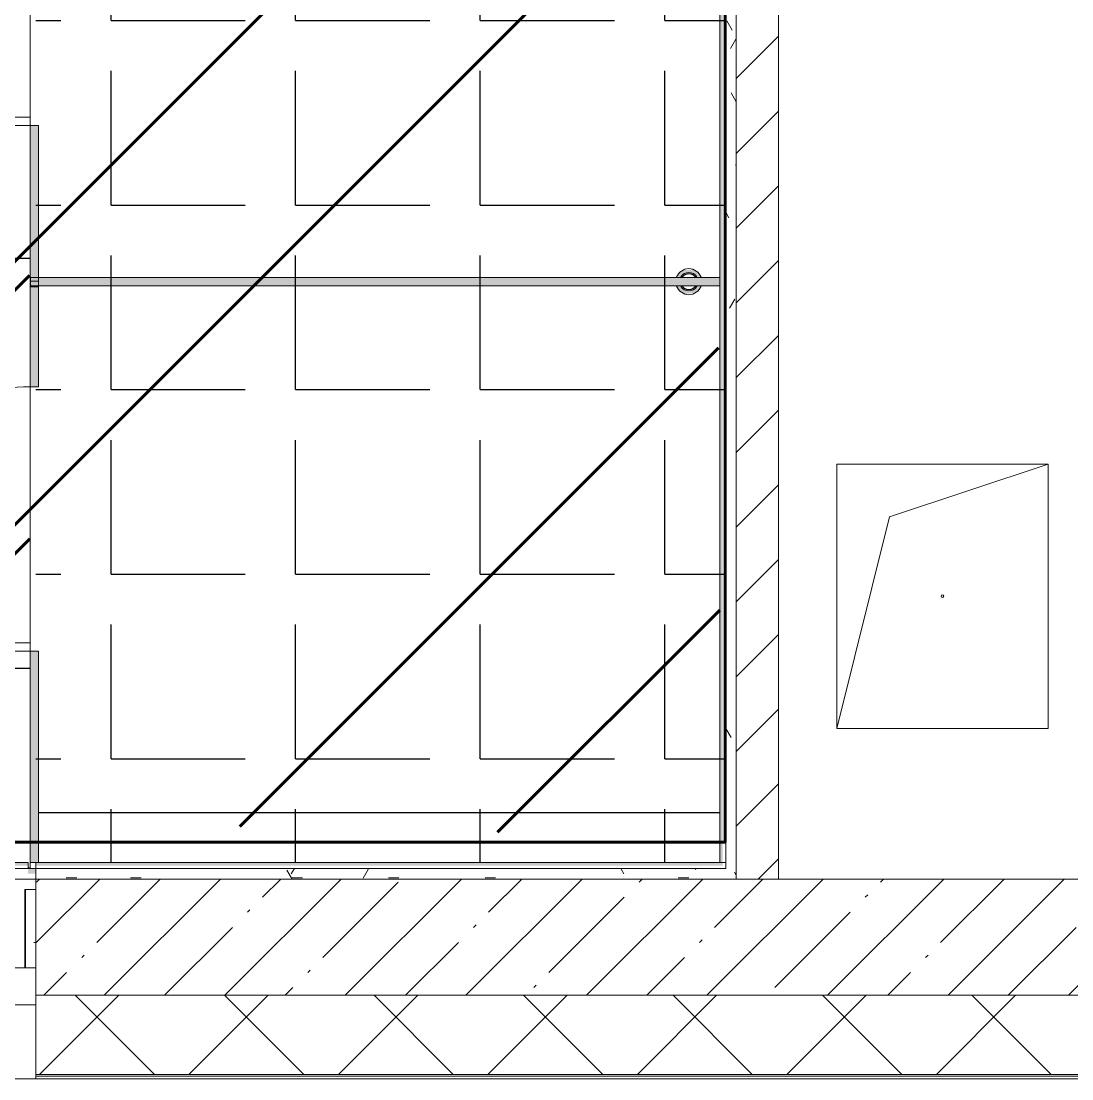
# Model space of a CAD drawing. Header units: millimetres. Extents: x -164500 to 426394, y -23753 to 102118.
# Drawn here: x 215804 to 217792, y -259 to 1742 of the extents above; entities that cross this region are included whole.
import ezdxf

# ---------------------------------------------------------------- set-up
doc = ezdxf.new("R2010")
doc.units = ezdxf.units.MM
doc.layers.add('1.2.1) плитка КР3', color=140, linetype='Continuous')
doc.layers.add('1.4) Пл КР4', color=125, linetype='Continuous')
for name, color, linetype, lineweight in [('196 1-3 этаж гидро изол', 6, 'Continuous', 60), ('A-FLOR', 7, 'Continuous', 9), ('A-GENM', 7, 'Continuous', 9), ('A-GENM-1', 7, 'Continuous', 20), ('A-GLAZ', 7, 'Continuous', 9), ('A-GLAZ-1', 7, 'Continuous', 5), ('A-WALL', 7, 'Continuous', 5), ('I-WALL', 7, 'Continuous', 5)]:
    doc.layers.add(name, color=color, linetype=linetype, lineweight=lineweight)
doc.layers.add('A-AREA-PATT-2', color=7, linetype='Continuous', lineweight=5, true_color=0xcde0ef, transparency=1)
for name, color, linetype, lineweight, true_color in [('A-DOOR-1', 7, 'Continuous', 5, 0xc0c0c0), ('A-WALL-1', 9, 'Continuous', 5, 0x808080), ('A-WALL-FNSH-1', 9, 'Continuous', 5, 0x808080)]:
    doc.layers.add(name, color=color, linetype=linetype, lineweight=lineweight, true_color=true_color)
pattern_1 = [(0, (148772.123, -0.94), (243.84, 60.96), [20.117, -162.763, 20.117, -162.763, -975.36]), (0, (148772.123, -0.94), (243.84, 60.96), [-365.76, 20.117, -345.643, 20.117, -162.763, -426.72]), (0, (148772.123, -0.94), (243.84, 60.96), [-914.4, 20.117, -101.803, 20.117, -284.683]), (120, (148863.563, 29.54), (-174.71291, 180.691634), [20.117, -162.763, 20.117, -162.763, -975.36]), (120, (148863.563, 29.54), (-174.71291, 180.691634), [-365.76, 20.117, -345.643, 20.117, -162.763, -426.72]), (120, (148863.563, 29.54), (-174.71291, 180.691634), [-914.4, 20.117, -101.803, 20.117, -284.683]), (240, (148894.043, 151.46), (-69.12709, -241.651634), [20.117, -162.763, 20.117, -162.763, -975.36]), (240, (148894.043, 151.46), (-69.12709, -241.651634), [-365.76, 20.117, -345.643, 20.117, -162.763, -426.72]), (240, (148894.043, 151.46), (-69.12709, -241.651634), [-914.4, 20.117, -101.803, 20.117, -284.683])]

# ---------------------------------------------------------------- blocks, each defined once
blk = doc.blocks.new('120_Окно_СКБ_1Ст - 120_Окно_СКБ_1Ст 900х2500_h_-22445987-Объем проектирования 2 этажа')
at = {"layer": 'A-GLAZ'}
for p, q in [((-450, -127), (-450, -57)), ((-450, -57), (-380, -57)), ((-380, -57), (-380, -127)), ((380, -127), (380, -57)), ((380, -57), (450, -57)), ((450, -57), (450, -127)), ((380, -87), (-380, -87)), ((-380, -87), (-380, -127)), ((-330, -137), (-330, -87)), ((330, -137), (330, -87)), ((380, -127), (380, -87)), ((-380, -127), (-450, -127)), ((-380, -127), (-400, -127)), ((-400, -127), (-400, -137)), ((-400, -137), (400, -137)), ((400, -137), (-400, -137)), ((450, -127), (380, -127)), ((400, -127), (380, -127)), ((400, -137), (400, -127))]:
    blk.add_line(p, q, dxfattribs=at)
at = {"layer": 'A-GLAZ-1'}
for p, q in [((450, -57), (-450, -57)), ((-330, -107), (330, -107)), ((330, -117), (-330, -117)), ((-430, -127), (-400, -127)), ((400, -127), (430, -127))]:
    blk.add_line(p, q, dxfattribs=at)
blk = doc.blocks.new('GM_Отверстие прямоугольное _в плите_ - Отверстие-21609437-Объем проектирования 2 этажа')
at = {"layer": 'A-GENM'}
for p, q in [((-200, -250), (-200, 250)), ((-200, 250), (200, 250)), ((200, 250), (-200, 250)), ((-200, 250), (-200, -250)), ((-100, 150), (200, 250)), ((200, 250), (200, -250)), ((200, -250), (200, 250)), ((-200, -250), (-100, 150)), ((200, -250), (-200, -250)), ((-200, -250), (200, -250))]:
    blk.add_line(p, q, dxfattribs=at)
for start, end in [(360, 180), (180, 360)]:
    blk.add_arc((0, 0), 2.5, start, end, dxfattribs=at)
blk = doc.blocks.new('131_Сантехническая перегородка_Дверь - СД-1-30819167-Объем проектирования 2 этажа')
at = {"layer": 'A-GENM'}
for points in [[(0, 7.5), (2, 7.5), (18, 7.5), (18, -8), (305.2, -8), (305.2, 8), (0, 8)], [(805.2, 8), (805.2, -8), (1109, -8), (1109, 8)]]:
    blk.add_hatch(color=256, dxfattribs=at).paths.add_polyline_path(points)
at = {"layer": 'A-DOOR-1'}
for p, q in [((321.2, 508), (305.2, 508)), ((305.2, 8), (305.2, 508)), ((321.2, 8), (321.2, 508)), ((321.2, 8), (305.2, 8))]:
    blk.add_line(p, q, dxfattribs=at)
blk.add_arc((305.2, 8), 500, 360, 90, dxfattribs=at)
at = {"layer": 'A-GENM-1'}
for p, q in [((305.2, 8), (0, 8)), ((0, 8), (0, -8)), ((305.2, -8), (305.2, 8)), ((1110.4, 8), (805.2, 8)), ((805.2, 8), (805.2, -8)), ((1110.4, -8), (1110.4, 8)), ((0, -8), (305.2, -8)), ((805.2, -8), (1110.4, -8))]:
    blk.add_line(p, q, dxfattribs=at)
blk = doc.blocks.new('131_Сантехническая перегородка_Дверь_сдвиг_ - СД-1-30823593-Объем проектирования 2 этажа')
at = {"layer": 'A-GENM'}
for points in [[(0, -3), (0, -8), (400, -8), (400, 8), (0, 8)], [(900, 8), (900, -8), (1089, -8), (1089, 8)]]:
    blk.add_hatch(color=256, dxfattribs=at).paths.add_polyline_path(points)
at = {"layer": 'A-DOOR-1'}
for p, q in [((416, 508), (400, 508)), ((400, 8), (400, 508)), ((416, 8), (416, 508)), ((416, 8), (400, 8))]:
    blk.add_line(p, q, dxfattribs=at)
blk.add_arc((400, 8), 500, 360, 90, dxfattribs=at)
at = {"layer": 'A-GENM-1'}
for p, q in [((400, 8), (0, 8)), ((0, 8), (0, -8)), ((400, -8), (400, 8)), ((1100, 8), (900, 8)), ((900, 8), (900, -8)), ((1100, -8), (1100, 8)), ((0, -8), (400, -8)), ((900, -8), (1100, -8))]:
    blk.add_line(p, q, dxfattribs=at)
blk = doc.blocks.new('131_Сантехническая перегородка - СП-4-29831414-Объем проектирования 2 этажа')
at = {"layer": 'A-GENM'}
blk.add_hatch(color=256, dxfattribs=at).paths.add_polyline_path([(1053.1, 8), (25.5, 8), (25.5, -8), (1330, -8), (1330, 8)])
at = {"layer": 'A-GENM', "flags": 128}
for points in [[(97, 8), (96.7, 8.5), (96.3, 9), (95.9, 9.5), (95.5, 9.9), (95.1, 10.4), (94.7, 10.8), (94.3, 11.2), (93.8, 11.6), (93.3, 12), (92.9, 12.3), (92.4, 12.7), (91.8, 13), (91.3, 13.3), (90.8, 13.6), (90.2, 13.8), (89.7, 14), (89.1, 14.3), (88.5, 14.4), (88, 14.6), (87.4, 14.7), (86.8, 14.9), (86.2, 14.9), (85.6, 15), (85, 15.1), (84.4, 15.1), (83.8, 15.1), (83.2, 15), (82.6, 15), (82, 14.9), (81.4, 14.8), (80.8, 14.7), (80.2, 14.5), (79.6, 14.4), (79.1, 14.2), (78.5, 13.9), (77.9, 13.7), (77.4, 13.4), (76.9, 13.2), (76.4, 12.9), (75.8, 12.5), (75.3, 12.2), (74.9, 11.8), (74.4, 11.4), (74, 11), (73.5, 10.6), (73.1, 10.2), (72.7, 9.7), (72.3, 9.3), (72, 8.8), (71.6, 8.3), (71.4, 8)], [(71.4, -8), (71.8, -8.5), (72.1, -9), (72.5, -9.5), (72.9, -9.9), (73.3, -10.4), (73.7, -10.8), (74.1, -11.2), (74.6, -11.6), (75.1, -12), (75.6, -12.3), (76.1, -12.7), (76.6, -13), (77.1, -13.3), (77.6, -13.6), (78.2, -13.8), (78.7, -14), (79.3, -14.3), (79.9, -14.4), (80.5, -14.6), (81.1, -14.7), (81.6, -14.9), (82.2, -14.9), (82.8, -15), (83.4, -15.1), (84, -15.1), (84.6, -15.1), (85.2, -15), (85.8, -15), (86.4, -14.9), (87, -14.8), (87.6, -14.7), (88.2, -14.5), (88.8, -14.4), (89.4, -14.2), (89.9, -13.9), (90.5, -13.7), (91, -13.4), (91.6, -13.2), (92.1, -12.9), (92.6, -12.5), (93.1, -12.2), (93.6, -11.8), (94, -11.4), (94.5, -11), (94.9, -10.6), (95.3, -10.2), (95.7, -9.7), (96.1, -9.3), (96.5, -8.8), (96.8, -8.3), (97, -8)]]:
    blk.add_lwpolyline(points, dxfattribs=at)
at = {"layer": 'A-GENM'}
for radius, start, end in [(24.6, 19.9113, 160.0887), (17.6, 28.9731, 151.0269), (15.1, 33.7811, 146.2189), (24.6, 199.9113, 340.0887), (17.6, 208.9731, 331.0269), (15.1, 213.7811, 326.2189)]:
    blk.add_arc((84.2, 0), radius, start, end, dxfattribs=at)
at = {"layer": 'A-GENM-1'}
for p, q in [((1330, 8), (25.5, 8)), ((25.5, 8), (25.5, -8)), ((1330, -8), (1330, 8)), ((25.5, -8), (1330, -8))]:
    blk.add_line(p, q, dxfattribs=at)

msp = doc.modelspace()

# ---------------------------------------------------------------- hatches: boundary and pattern name
at = {"layer": '1.2.1) плитка КР3'}
h = msp.add_hatch(dxfattribs=at)
h.set_pattern_fill('ANGLE', color=256, scale=111)
h.set_pattern_definition([(0, (205553.1, 26879), (0, 775.335), [563.88, -211.455]), (90, (205553.1, 26879), (-775.335, 5e-14), [563.88, -211.455])])
h.paths.add_polyline_path([(215831.123, 7670.455), (215631.123, 7670.455), (214712.123, 7678.886), (214712.123, 7390.455), (214432.123, 7390.455), (214432.123, 547.955), (214942.123, 547.955), (214942.123, 173.624), (215820.123, 173.624), (215820.123, 572.455), (215820.897, 1072.455), (215820.123, 1072.455), (215820.123, 1272.455), (215820.123, 1566.639), (215821.023, 2066.639), (215820.123, 2066.639), (215820.123, 2371.824), (215820.123, 2810.455), (215821.252, 3310.455), (215820.123, 3310.455), (215820.123, 3761.455), (215831.123, 3761.455)])
at = {"layer": '1.4) Пл КР4'}
h = msp.add_hatch(dxfattribs=at)
h.set_pattern_fill('ANGLE', color=256, scale=50)
h.set_pattern_definition([(0, (65097.84, 26889.06), (0, 349.25), [254, -95.25]), (90, (65097.84, 26889.06), (-349.25, 2e-14), [254, -95.25])])
h.paths.add_polyline_path([(217137.123, 3749.059), (215832.123, 3749.059), (215832.123, 150.059), (217137.123, 150.059)])
at = {"layer": '196 1-3 этаж гидро изол'}
h = msp.add_hatch(dxfattribs=at)
h.set_pattern_fill('ANSI32', color=256, scale=111)
h.set_pattern_definition([(45, (205553.1, 26879), (-747.606, 747.606), []), (45, (206051.5, 26879), (-747.606, 747.606), [])])
h.paths.add_polyline_path([(215831.123, 7670.455), (215631.123, 7670.455), (214712.123, 7678.886), (214712.123, 7390.455), (214432.123, 7390.455), (214432.123, 547.955), (214942.123, 547.955), (214942.123, 173.624), (215820.123, 173.624), (215820.123, 572.455), (215820.897, 1072.455), (215820.123, 1072.455), (215820.123, 1272.455), (215820.123, 1566.639), (215821.023, 2066.639), (215820.123, 2066.639), (215820.123, 2371.824), (215820.123, 2810.455), (215821.252, 3310.455), (215820.123, 3310.455), (215820.123, 3761.455), (215831.123, 3761.455)])
h = msp.add_hatch(dxfattribs=at)
h.set_pattern_fill('ANSI32', color=256, scale=111)
h.set_pattern_definition([(45, (212341.8, 3818.1), (-747.6, 747.6), []), (45, (212840.2, 3818.1), (-747.6, 747.6), [])])
h.paths.add_polyline_path([(217110.825, 3807.115), (215732.825, 3807.115), (215732.825, 229.115), (217127.825, 198.115)])
at = {"layer": 'A-AREA-PATT-2'}
h = msp.add_hatch(color=256, dxfattribs=at)
h.paths.add_polyline_path([(215817.123, 129.059), (215832.123, 129.059), (215832.123, 139.059), (215817.123, 139.059)])
h.paths.add_polyline_path([(217131.623, 144.559), (217131.623, 3733.559), (215826.623, 3733.559), (215826.623, 7648.059), (215821.123, 7648.059), (215821.123, 4464.059), (215672.123, 4464.059), (215672.123, 4264.059), (215821.123, 4264.059), (215821.123, 3728.059), (217126.123, 3728.059), (217126.123, 150.059), (215832.123, 150.059), (215832.123, 144.559), (217126.123, 144.559)])
h.paths.add_polyline_path([(215737.134, 144.559), (215817.123, 144.559), (215817.123, 150.059), (214943.123, 150.059), (214940.852, 526.559), (214433.123, 526.559), (214433.123, 7368.059), (214713.123, 7368.059), (214713.123, 7648.059), (214727.123, 7648.059), (214727.123, 7653.559), (214707.623, 7653.559), (214707.623, 7373.559), (214427.623, 7373.559), (214427.623, 521.059), (214937.623, 521.059), (214937.623, 144.559), (215690.803, 144.559)])
h.paths.add_polyline_path([(217059.826, 1225.655), (217078.087, 1227.873), (217087.339, 1234.594), (217087.339, 1241.059), (217078.851, 1240.244), (217076.214, 1237.626), (217067.431, 1233.988), (217045.422, 1241.059), (217047.522, 1234.594), (217057.206, 1227.559)])
h.paths.add_polyline_path([(217048.566, 1257.059), (217056.011, 1257.873), (217058.647, 1260.492), (217067.431, 1264.13), (217089.439, 1257.059), (217087.339, 1263.523), (217075.035, 1272.462), (217056.774, 1270.244), (217047.522, 1263.523), (217047.522, 1257.059)])
h.paths.add_polyline_path([(217076.477, 2325.655), (217088.781, 2334.594), (217088.781, 2341.059), (217080.63, 2341.059), (217077.656, 2337.626), (217068.873, 2333.988), (217046.864, 2341.059), (217048.965, 2334.594), (217061.269, 2325.655), (217068.873, 2325.655)])
h.paths.add_polyline_path([(217046.864, 2357.059), (217057.453, 2357.873), (217060.09, 2360.492), (217068.873, 2364.13), (217090.881, 2357.059), (217088.781, 2363.523), (217076.477, 2372.462), (217058.216, 2370.244), (217048.965, 2363.523)])
at = {"layer": 'A-WALL'}
h = msp.add_hatch(dxfattribs=at)
h.set_pattern_fill('FP_24', color=256, style=0, pattern_type=2)
h.set_pattern_definition([(45, (148772.12, -0.94), (-141.42136, 141.42136), []), (135, (148772.12, -0.94), (-141.42136, -141.42136), [])])
h.paths.add_polyline_path([(224252.123, -250.941), (224472.123, -250.941), (224472.123, -100.941), (220332.123, -100.941), (220332.123, -250.941), (224048.58, -250.941)])
h.paths.add_polyline_path([(216098.502, -250.941), (219432.123, -250.941), (219432.123, -100.941), (215832.123, -100.941), (215832.123, -250.941)])
h.paths.add_polyline_path([(214182.123, -250.941), (214932.123, -250.941), (214932.123, -100.941), (213932.123, -100.941), (213932.123, -250.941)])
h.paths.add_polyline_path([(210182.123, -250.941), (210832.123, -250.941), (210832.123, -100.941), (209682.123, -100.941), (209682.123, -250.941)])
h.paths.add_polyline_path([(207582.123, -250.941), (207582.123, -100.941), (206832.123, -100.941), (206832.123, -250.941), (207425.689, -250.941)])
h.paths.add_polyline_path([(205182.123, -250.941), (205932.123, -250.941), (205932.123, -100.941), (205182.123, -100.941), (205182.123, -118.941)])
h.paths.add_polyline_path([(200682.123, -250.941), (202082.123, -250.941), (202082.123, -100.941), (200682.123, -100.941)])
h.paths.add_polyline_path([(196584.673, -250.941), (197582.123, -250.941), (197582.123, -100.941), (196182.123, -100.941), (196182.123, -250.941)])
h.paths.add_polyline_path([(191682.123, -250.941), (192808.457, -250.941), (192808.457, -100.941), (191432.123, -100.941), (191432.123, -250.941), (191525.533, -250.941)])
h.paths.add_polyline_path([(194082.123, -250.941), (194082.123, -100.941), (193708.457, -100.941), (193708.457, -250.941)])
h.paths.add_polyline_path([(187262.123, -250.941), (188332.123, -250.941), (188332.123, -100.941), (186762.123, -100.941), (186762.123, -250.941), (187189.127, -250.941)])
h.paths.add_polyline_path([(181782.123, -250.941), (182642.123, -250.941), (182642.123, -100.941), (181782.123, -100.941), (181782.123, -118.941)])
h.paths.add_polyline_path([(183575.455, -250.941), (184662.123, -250.941), (184662.123, -100.941), (183542.123, -100.941), (183542.123, -250.941)])
h.paths.add_polyline_path([(178516.314, -250.941), (179682.123, -250.941), (179682.123, -100.941), (177981.867, -100.941), (177981.867, -250.941)])
h.paths.add_polyline_path([(171288.97, -250.941), (171482.123, -250.941), (171482.123, -100.941), (170382.123, -100.941), (170382.123, -250.941), (171282.123, -250.941)])
h.paths.add_polyline_path([(174902.642, -250.941), (175181.867, -250.941), (175181.867, -100.941), (173582.123, -100.941), (173582.123, -250.941), (174332.123, -250.941)])
h.paths.add_polyline_path([(165432.123, -250.941), (166032.123, -250.941), (166032.123, -100.941), (164882.123, -100.941), (164882.123, -250.941)])
h.paths.add_polyline_path([(167582.123, -250.941), (167582.123, -100.941), (166932.123, -100.941), (166932.123, -250.941), (166952.564, -250.941)])
h.paths.add_polyline_path([(160932.123, -250.941), (161782.123, -250.941), (161782.123, -100.941), (160432.123, -100.941), (160432.123, -250.941), (160447.955, -250.941)])
h.paths.add_polyline_path([(155388.814, -250.941), (157332.123, -250.941), (157332.123, -100.941), (153402.123, -100.941), (153402.123, -250.941), (154666.08, -250.941)])
h.paths.add_polyline_path([(148662.123, -250.941), (152502.123, -250.941), (152502.123, -100.941), (148512.123, -100.941), (148512.123, -250.941)])
at = {"layer": 'I-WALL'}
h = msp.add_hatch(dxfattribs=at)
h.set_pattern_fill('FP_191', color=256, style=0, pattern_type=2)
h.set_pattern_definition(pattern_1)
h.paths.add_polyline_path([(217157.123, 139.059), (217157.123, 3759.059), (217137.123, 3759.059), (217137.123, 139.059)])
h = msp.add_hatch(dxfattribs=at)
h.set_pattern_fill('FP_22', color=256, style=0, pattern_type=2)
h.set_pattern_definition([(45, (148772.12, -0.94), (-70.71068, 70.71068), [])])
h.paths.add_polyline_path([(217157.234, 119.059), (217237.123, 119.059), (217237.123, 3759.059), (217157.123, 3759.059), (217157.123, 119.059)])
h = msp.add_hatch(dxfattribs=at)
h.set_pattern_fill('FP_191', color=256, style=0, pattern_type=2)
h.set_pattern_definition(pattern_1)
h.paths.add_polyline_path([(217137.123, 119.059), (217157.123, 119.059), (217157.123, 139.059), (215832.123, 139.059), (215832.123, 119.059), (216098.502, 119.059)])
h.paths.add_polyline_path([(214702.123, 119.059), (214857.123, 119.059), (214857.123, 139.059), (214702.123, 139.059)])
h.paths.add_polyline_path([(214907.123, 119.059), (214932.123, 119.059), (214932.123, 139.059), (214907.123, 136.885)])
h = msp.add_hatch(dxfattribs=at)
h.set_pattern_fill('FP_1', color=256, style=0, pattern_type=2)
h.set_pattern_definition([(45, (148772.12, -0.94), (-114.04925, 114.04925), []), (45, (148886.17, -0.94), (-114.04925, 114.04925), [201.612, -40.322, 6.706, -33.617])])
h.paths.add_polyline_path([(214932.123, -100.941), (214932.123, 119.059), (214682.123, 119.059), (214682.123, -100.941)])
h.paths.add_polyline_path([(215832.123, -100.941), (219432.123, -100.941), (219432.123, 119.059), (215832.123, 119.059), (215832.123, 80.508)])
h.paths.add_polyline_path([(220332.123, -100.941), (220632.123, -100.941), (220632.123, 119.059), (220332.123, 119.059), (220332.123, -13.961)])
h = msp.add_hatch(dxfattribs=at)
h.set_pattern_fill('FP_191', color=256, style=0, pattern_type=2)
h.set_pattern_definition(pattern_1)
h.paths.add_polyline_path([(215832.123, -48.941), (215832.123, 99.059), (215812.123, 99.059), (215812.123, -48.941)])

# ---------------------------------------------------------------- linework, layer by layer
at = {"layer": '196 1-3 этаж гидро изол'}
msp.add_lwpolyline([(214721.123, 7654.074), (214721.123, 7374.074), (214432.123, 7385.074), (214432.123, 508.074), (214931.123, 520.574), (214942.123, 188.657), (217136.123, 188.657), (217136.123, 3734.074), (215831.123, 3745.074), (215851.123, 7685.074), (215606.123, 7685.074)], dxfattribs=at)
at = {"layer": 'A-FLOR'}
for p, q in [((215821.123, 2349), (215821.123, 151)), ((215821.123, 2348.059), (215821.123, 150.059)), ((217126.123, 245), (215837.123, 245)), ((217126.123, 244.059), (215837.123, 244.059)), ((215821.123, 140), (215821.123, 151)), ((215821.123, 139.059), (215821.123, 150.059)), ((215821.123, 140), (215817.123, 140)), ((215821.123, 139.059), (215817.123, 139.059))]:
    msp.add_line(p, q, dxfattribs=at)
at = {"layer": 'A-WALL'}
for p, q in [((217157.123, 119.059), (217157.123, 3759.059)), ((217137.123, 139.059), (217137.123, 3739.059)), ((217137.123, 139.059), (215832.123, 139.059)), ((215832.123, 119.059), (219432.123, 119.059)), ((219432.123, -100.941), (215832.123, -100.941)), ((215832.123, -258.941), (214932.123, -258.941)), ((215832.123, -250.941), (219432.123, -250.941)), ((215832.123, -253.941), (219432.123, -253.941))]:
    msp.add_line(p, q, dxfattribs=at)
at = {"layer": 'A-WALL-1'}
for p, q in [((217237.123, 119.059), (217237.123, 3759.059)), ((215832.123, 139.059), (215832.123, -250.941)), ((215832.123, 99.059), (215812.123, 99.059)), ((215812.123, 99.059), (215812.123, -48.941)), ((215812.123, -48.941), (215832.123, -48.941))]:
    msp.add_line(p, q, dxfattribs=at)
at = {"layer": 'A-WALL-FNSH-1'}
for p, q in [((217126.123, 3728.059), (217126.123, 150.059)), ((215832.123, 150.059), (215832.123, 139.059)), ((215832.123, 150.059), (217137.123, 150.059)), ((215812.123, 99.059), (215811.123, 99.059)), ((215811.123, 99.059), (215811.123, -48.941)), ((215811.123, -48.941), (215812.123, -48.941)), ((215832.123, -250.941), (215832.123, -258.941)), ((215832.123, -258.941), (219432.123, -258.941))]:
    msp.add_line(p, q, dxfattribs=at)
at = {"layer": 'I-WALL'}
for p, q in [((214943.123, 150.059), (215817.123, 150.059)), ((215817.123, 150.059), (215817.123, 139.059)), ((215817.123, 139.059), (215757.123, 139.059)), ((215821.123, 139.059), (215832.123, 139.059)), ((214932.123, 119.059), (215832.123, 119.059))]:
    msp.add_line(p, q, dxfattribs=at)

# ---------------------------------------------------------------- block references
at = {"layer": 'A-GENM'}
for name, p, rotation in [('131_Сантехническая перегородка_Дверь - СД-1-30819167-Объем проектирования 2 этажа', (215829.123, 1239.059), 89.99999999997657), ('131_Сантехническая перегородка - СП-4-29831414-Объем проектирования 2 этажа', (217151.643, 1249.059), 180), ('131_Сантехническая перегородка_Дверь_сдвиг_ - СД-1-30823593-Объем проектирования 2 этажа', (215829.123, 150.059), 89.99999999997657)]:
    msp.add_blockref(name, p, dxfattribs=dict(at, rotation=rotation))
msp.add_blockref('GM_Отверстие прямоугольное _в плите_ - Отверстие-21609437-Объем проектирования 2 этажа', (217547.123, 654.059), dxfattribs=at)
at = {"layer": 'A-GLAZ', "color": 3, "rotation": 180}
msp.add_blockref('120_Окно_СКБ_1Ст - 120_Окно_СКБ_1Ст 900х2500_h_-22445987-Объем проектирования 2 этажа', (215382.123, -175.941), dxfattribs=at)

doc.saveas('drawing.dxf')
